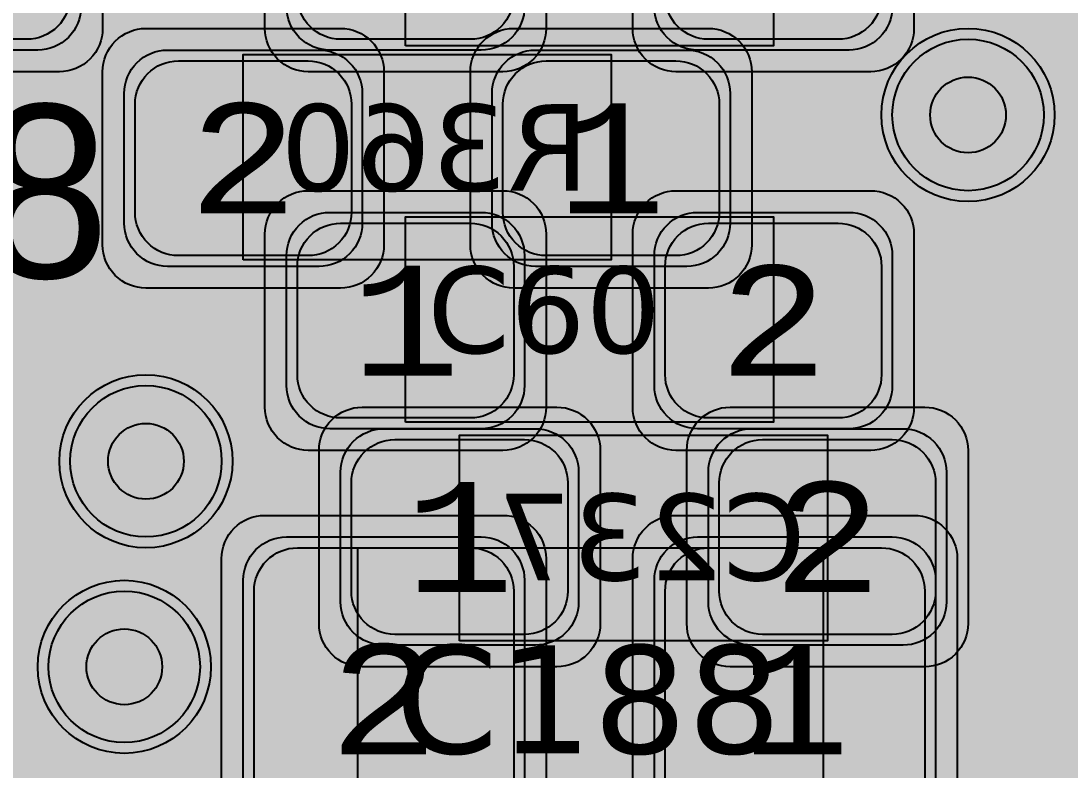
# Model space of a CAD drawing. Extents: x -28 to 199, y -61 to 255.
# Drawn here: x 131.623 to 136.471, y 102.673 to 106.134 of the extents above; entities that cross this region are included whole.
import ezdxf
from ezdxf.enums import TextEntityAlignment as Align

# ---------------------------------------------------------------- set-up
doc = ezdxf.new("R2010")
doc.units = 0
doc.header["$MEASUREMENT"] = 0
for name, color, linetype in [('ASSEMBLY_OUTLINES_BTM', 191, 'CONTINUOUS'), ('ASSEMBLY_OUTLINES_TOP', 102, 'CONTINUOUS'), ('ASSEMBLY_PART_NUMBERS_BTM', 191, 'CONTINUOUS'), ('ASSEMBLY_PART_NUMBERS_TOP', 102, 'CONTINUOUS'), ('ASSEMBLY_REF_DES_BTM', 191, 'CONTINUOUS'), ('ASSEMBLY_REF_DES_TOP', 102, 'CONTINUOUS'), ('DRILL_DRAWING', 21, 'CONTINUOUS'), ('GENERATED_SILKSCREEN_BTM', 255, 'CONTINUOUS'), ('GENERATED_SILKSCREEN_TOP', 140, 'CONTINUOUS'), ('PART_PADS_SMD_BTM', 10, 'CONTINUOUS'), ('PART_PADS_SMD_TOP', 150, 'CONTINUOUS'), ('PIN_NUMBERS_BTM', 8, 'CONTINUOUS'), ('PIN_NUMBERS_TOP', 8, 'CONTINUOUS'), ('PLACEMENT_OUTLINES_BTM', 222, 'CONTINUOUS'), ('PLACEMENT_OUTLINES_TOP', 130, 'CONTINUOUS'), ('PLANE_DATA_LAYER_2', 230, 'CONTINUOUS'), ('PLANE_SHAPES_LAYER_2', 230, 'CONTINUOUS'), ('PLANE_SHAPES_LAYER_3', 81, 'CONTINUOUS'), ('SILKSCREEN_OUTLINES_BTM', 211, 'CONTINUOUS'), ('SILKSCREEN_OUTLINES_TOP', 150, 'CONTINUOUS'), ('SILKSCREEN_REF_DES_TOP', 150, 'CONTINUOUS'), ('SOLDERMASK_PADS_BTM', 12, 'CONTINUOUS'), ('SOLDERMASK_PADS_TOP', 180, 'CONTINUOUS'), ('SOLDERPASTE_PADS_BTM', 12, 'CONTINUOUS'), ('SOLDERPASTE_PADS_TOP', 180, 'CONTINUOUS'), ('TRACES_LAYER_2', 230, 'CONTINUOUS'), ('TRACES_LAYER_BOTTOM', 10, 'CONTINUOUS'), ('TRACES_LAYER_TOP', 150, 'CONTINUOUS'), ('VIA_HOLES_LAYER_2', 30, 'CONTINUOUS'), ('VIA_HOLES_LAYER_3', 30, 'CONTINUOUS'), ('VIA_HOLES_LAYER_BOTTOM', 30, 'CONTINUOUS'), ('VIA_HOLES_LAYER_TOP', 30, 'CONTINUOUS'), ('VIA_PADS_LAYER_2', 230, 'CONTINUOUS'), ('VIA_PADS_LAYER_3', 81, 'CONTINUOUS'), ('VIA_PADS_LAYER_BOTTOM', 10, 'CONTINUOUS'), ('VIA_PADS_LAYER_TOP', 150, 'CONTINUOUS')]:
    doc.layers.add(name, color=color, linetype=linetype)
doc.styles.add('COURIER_NEW', font='COUR.TTF')
doc.styles.add('VERDANA', font='verdana.TTF')
doc.styles.add('VERIBEST_GERBER_0', font='txt')

msp = doc.modelspace()

# ---------------------------------------------------------------- hatches: boundary and pattern name
at = {"layer": 'PLANE_DATA_LAYER_2'}
h = msp.add_hatch(color=256, dxfattribs=at)
h.paths.add_polyline_path([(136.977938, 104.900788, -0.0425166317903881), (136.97684, 104.887899, 0.0425189371191998), (136.969634, 104.803321), (136.969634, 103.8357, -0.1989099556854013), (136.947316, 103.781819), (133.471447, 100.30595, 0.1989122151386173), (133.325, 99.952397), (133.325, 93.813669, -0.1989099556853327), (133.302682, 93.759788), (129.846447, 90.303553, 0.1989122151386193), (129.7, 89.95), (129.7, 82.880885, -0.1989099556853327), (129.677682, 82.827004), (125.372996, 78.522318, -0.1989133663344686), (125.319114, 78.5), (124.008004, 78.5, -0.414213562373095), (123.931804, 78.5762), (123.931804, 78.576201, -0.198909955685367), (123.954122, 78.630082), (124.017393, 78.693353, 0.19891218827251), (124.141873, 78.993873), (124.141873, 81.897836, 0.1989121882725186), (124.017393, 82.198356), (121.315166, 84.900583, 0.1989121882725186), (121.014646, 85.025063), (118.085686, 85.025063, 0.1989121882725125), (117.785166, 84.900583), (115.869335, 82.984752, -0.1989133663344686), (115.815453, 82.962434), (111.980365, 82.962434, 0.1989121882725186), (111.679845, 82.837954), (103.605966, 74.764075, -0.6681819935816116), (103.475884, 74.817956), (103.475884, 75.719902, -0.198909955685367), (103.498202, 75.773783), (112.132258, 84.407839, 0.1989121882725186), (112.256738, 84.708359), (112.256738, 87.766792, -0.5791985093720466), (112.371403, 87.832571, 0.9207095428459576), (113.229816, 89.056434, -0.4687192040466884), (113.229816, 89.173566, 0.4687157595514411), (113.229816, 90.326434, -0.4687192040466884), (113.229816, 90.443566, 0.606460415148791), (112.947726, 91.743467, -0.3380635491738142), (112.891615, 91.816971), (112.891615, 91.816972, -0.1989099556853327), (112.913933, 91.870853), (113.850887, 92.807807, -0.4969605349260798), (113.971222, 92.791213, 0.0686227819462532), (114.033421, 92.709116), (117.000682, 89.741856, -0.198909955685367), (117.023, 89.687975), (117.023, 88.767429, -0.228048003750335), (116.994354, 88.707889, 2.854432025872091), (117.805646, 88.707889, -0.228048003750335), (117.777, 88.767429), (117.777, 89.875696, 0.1989121654681639), (117.666579, 90.142275), (114.699318, 93.109536, -0.1989099556853327), (114.677, 93.163417), (114.677, 100.732571, -0.228048003750335), (114.705646, 100.792111, 0.8407221043194625), (114.090183, 101.915205, -0.5141069145394279), (113.989386, 101.987326), (113.989386, 107.618063, -0.6172571328269955), (114.111169, 107.679126, 1.9943987198418727), (114.111169, 108.720874, -0.617257132826957), (113.989386, 108.781937), (113.989386, 126.654985, 0.032533120066096), (113.985795, 126.710116, -0.0325342524810923), (113.985151, 126.720001), (113.985151, 126.720002, -0.6681819935815638), (114.115233, 126.773883), (114.280695, 126.608421, 0.1989121654681736), (114.547274, 126.498), (122.056386, 126.498, -0.1989133663344687), (122.110268, 126.475682), (126.281524, 122.304426, -0.198909955685367), (126.303842, 122.250545), (126.303842, 122.119158, 0.1236662247943365), (126.348588, 121.941012, -0.1606780001424822), (126.356831, 121.893987, 0.3606560929037287), (126.788539, 121.185359, -0.7687174069834758), (126.778046, 121.038457, 7.647506935409171), (127.111461, 121.014641, -0.7687174069834617), (127.121954, 121.161543, 0.6405844281364371), (127.405646, 122.307889, -0.2280480037503427), (127.377, 122.367429), (127.377, 126.6738, -0.414213562373095), (127.4532, 126.75), (128.865978, 126.75, -0.414213562373095), (128.942178, 126.6738), (128.942178, 126.673799, -0.1989099556854013), (128.91986, 126.619918), (128.533421, 126.233479, 0.1989121654681667), (128.423, 125.9669), (128.423, 123.567429, -0.2280480037503427), (128.394354, 123.507889, 2.8544320258721156), (129.205646, 123.507889, -0.2280480037503427), (129.177, 123.567429), (129.177, 125.779179, -0.1989099556854013), (129.199318, 125.83306), (129.986579, 126.62032, 0.0741021212229936), (130.052722, 126.70963, -0.277099918590679), (130.119973, 126.75), (130.174273, 126.75, -0.403683824490227), (130.250423, 126.676549, 0.1956893404127855), (130.451391, 126.229628, -0.2050724899553478), (130.475, 126.174486), (130.475, 122.295253, 0.1989121882725126), (130.59948, 121.994733), (131.330527, 121.263686, -0.1989099556854013), (131.352845, 121.209805), (131.352845, 114.763663, -0.8295497216643613), (131.205645, 114.735997, 0.8295609199568306), (129.95, 114.500001), (129.95, 114.499999, 0.8295609199568306), (131.205645, 114.264003, -0.8295497216643613), (131.352845, 114.236337), (131.352845, 111.668815, -0.198909955685367), (131.330527, 111.614934), (130.692799, 110.977206, 0.1989121882725064), (130.568319, 110.676686), (130.568319, 108.164856, -0.5413714910477632), (130.461467, 108.095093, 0.5413712452295936), (129.55, 107.500001), (129.55, 107.499999, 0.5413712452295937), (130.461467, 106.904907, -0.5413714910477633), (130.568319, 106.835144), (130.568319, 97.583681, 0.1490008545897866), (130.64056, 97.346645, -0.1489978148350905), (130.653512, 97.304146), (130.653512, 97.304145, -0.1942207066511618), (130.632158, 97.251246, 0.5485069438402771), (130.888539, 96.185359, -0.7687174069834758), (130.878046, 96.038457, 7.647506935409185), (131.211461, 96.014641, -0.7687174069834617), (131.221954, 96.161543, 0.6100588580781182), (131.548609, 97.270372, -0.2050724899553477), (131.525, 97.325514), (131.525, 97.477, 0.1677021551964094), (131.434538, 97.739125, -0.1677006453007844), (131.418319, 97.786122), (131.418319, 99.596475, -0.6231693714019529), (131.541139, 99.656749, 0.6231768727902992), (132.75, 100.25, 0.2119397726903838), (132.503162, 100.806173, -0.3779195606310377), (132.491822, 100.906327, 0.943356937975585), (131.551481, 101.648536, -0.6897061753667568), (131.418319, 101.69915), (131.418319, 102.749052, -0.7432602490610456), (131.558052, 102.791123, 0.507237571601238), (132.605828, 102.741787, -0.1165650662333721), (132.633526, 102.76327, 0.0896815058504722), (132.757792, 102.84948), (133.304231, 103.395919, 0.1989121882725186), (133.428711, 103.696439), (133.428711, 113.150158, -0.198909955685367), (133.451029, 113.204039), (134.00052, 113.75353, 0.1989121882725125), (134.125, 114.05405), (134.125, 115.174486, -0.2050724899553477), (134.148609, 115.229628, 2.4974351542811806), (133.251391, 115.229628, -0.2050724899553478), (133.275, 115.174486), (133.275, 114.261653, -0.198909955685367), (133.252682, 114.207772), (132.703191, 113.658281, 0.1989121882725126), (132.578711, 113.357761), (132.578711, 103.904042, -0.1989099556853327), (132.556393, 103.850161), (132.460599, 103.754367, -0.3152207587686722), (132.374533, 103.739179, 0.3712566469041549), (131.558052, 103.508877, -0.7432602490609853), (131.418319, 103.550948), (131.418319, 110.469083, -0.1989099556854013), (131.440637, 110.522964), (132.078365, 111.160692, 0.1989121882725248), (132.202845, 111.461212), (132.202845, 119.995489, -0.6681819935816593), (132.332927, 120.04937), (136.401408, 115.980889, -0.1989099556853327), (136.423726, 115.927008), (136.423726, 114.512395, -0.1989099556853327), (136.401408, 114.458514), (135.933735, 113.990841, -0.6681819935816593), (135.803653, 114.044722), (135.803653, 114.044723, -0.0900388652559256), (135.808516, 114.071509, 4.621395072748782), (135.428491, 113.691484, -0.5237901792127903), (135.531477, 113.620147), (135.531477, 113.620146, -0.1989099556853327), (135.509159, 113.566265), (133.808701, 111.865807, 0.1989122151386246), (133.662254, 111.512254), (133.662254, 107.537746, 0.1989122151386246), (133.808701, 107.184193), (135.333909, 105.658985, -0.1650613667127099), (135.355574, 105.615061, 0.6437565302444234), (136.487538, 105.270109, -0.5051906878791393), (136.609743, 105.259398, 0.1480370251817164), (136.933858, 104.969889, -0.2917988228267626), (136.977938, 104.900789)], flags=0)
h.paths.add_polyline_path([(113.85, 87, -0.9999999999999999), (115.15, 87, -0.9999999999999999)], flags=0)
h.paths.add_polyline_path([(115.25, 125.5, -0.9999999999999999), (116.55000000000001, 125.5, -0.9999999999999999)], flags=0)
h.paths.add_polyline_path([(114.75, 123, -0.9999999999999999), (116.75, 123, -0.9999999999999999)], flags=0)
h.paths.add_polyline_path([(116.232776, 95.682577, 0.7726673183828902), (117.45, 95.999999), (117.45, 96, 0.7083066378647846), (116.29314, 96.40693, -0.531760018124995), (116.167224, 96.417423, 0.772667318382902), (114.95, 96.100001), (114.95, 96.1, 0.7083066378647764), (116.10686, 95.69307, -0.5317600181249857)], flags=0)
h.paths.add_polyline_path([(117.421331, 99.860255, 3.363991928619301), (117.304585, 100.560731, -0.5417095603560502), (117.178669, 100.539745, 3.3639919286193174), (117.295415, 99.839269, -0.5417095603560539)], flags=0)
h.paths.add_polyline_path([(117.44999999999999, 92.3, -0.9999999999999999), (118.75, 92.3, -0.9999999999999999)], flags=0)
h.paths.add_polyline_path([(119.55, 113.4, -0.9999999999999999), (120.85000000000001, 113.4, -0.9999999999999999)], flags=0)
h.paths.add_polyline_path([(119.75, 109.5, -0.9999999999999999), (121.25, 109.5, -0.9999999999999999)], flags=0)
h.paths.add_polyline_path([(120.35, 98.8, -0.9999999999999999), (121.65, 98.8, -0.9999999999999999)], flags=0)
h.paths.add_polyline_path([(120.35, 111.4, -0.9999999999999999), (121.65, 111.4, -0.9999999999999999)], flags=0)
h.paths.add_polyline_path([(120.457283, 123.057713, -0.5359062211731089), (120.330385, 123.05719, 1.3513703040546192), (119.123088, 121.573751, -0.3050494922752397), (119.170567, 121.503171), (119.170567, 121.50317, -0.198909955685367), (119.148249, 121.449289), (118.350727, 120.651767, 0.1989121882725187), (118.226247, 120.351247), (118.226247, 106.65885, -0.198909955685367), (118.203929, 106.604969), (117.471074, 105.872114, -0.205074051956066), (117.415388, 105.849817, 2.455220229755274), (118.05, 105.2), (118.05, 105.199998, 0.0059190874028198), (118.049817, 105.215386, -0.0058690278396138), (118.049796, 105.217175), (118.049796, 105.217193, -0.198909955685367), (118.072114, 105.271074), (118.951767, 106.150727, 0.1989121882725038), (119.076247, 106.451247), (119.076247, 120.143644, -0.198909955685367), (119.098565, 120.197525), (120.108818, 121.207778, -0.0494623730732118), (120.12045, 121.217311, 0.0494618080928846), (120.185326, 121.27048), (120.787867, 121.873021, 0.0494618080928846), (120.841036, 121.937897, -0.0494623730731728), (120.850569, 121.949529), (120.928926, 122.027886, -0.2050740519560306), (120.984612, 122.050183, 1.6971064696081972)], flags=0)
h.paths.add_polyline_path([(121.25, 117.75, -0.9999999999999999), (122.75, 117.75, -0.9999999999999999)], flags=0)
h.paths.add_polyline_path([(122.05, 111.4, -0.9999999999999999), (123.35000000000001, 111.4, -0.9999999999999999)], flags=0)
h.paths.add_polyline_path([(123.29571, 88.162026, 1.6796277836471416), (121.75, 89), (121.75, 88.999999, 0.2324567467697626), (122.139102, 88.20829, -0.3917746108587368), (122.156291, 88.106204, 0.1460189195089194), (122.05, 87.750001), (122.05, 87.75, 1.2874404369000827), (123.270422, 88.061638, -0.3917717789363406)], flags=0)
h.paths.add_polyline_path([(122.65, 105.6, 3.3327468859538776), (123.044022, 106.197474, -0.5991018826014798), (122.939092, 106.281417, 0.0458969718785636), (122.95, 106.399998), (122.95, 106.4, 0.9999999999999999), (121.65, 106.4, 0.2331537315633807), (121.904279, 105.88434, -0.74720291741978), (121.851814, 105.747931, 2.557353807463251), (122.45, 105.1, 0.2331537315633762), (122.195721, 105.61566, -0.74720291741978), (122.248186, 105.752069, 0.121739685827647), (122.555978, 105.802526, -0.599101882601538), (122.660908, 105.718583, 0.0458969718785636), (122.65, 105.600002)], flags=0)
h.paths.add_polyline_path([(123.776372, 102.215741, 2.268015238537925), (122.670454, 102.273947, -0.1736308664859839), (122.687772, 102.22558, -0.157828441953958), (122.673316, 102.180924, 1.8365540169308305), (123.763761, 102.123532, -0.3408039055902447)], flags=0)
h.paths.add_polyline_path([(125.85, 89.1, -0.9999999999999999), (127.15, 89.1, -0.9999999999999999)], flags=0)
h.paths.add_polyline_path([(126.05, 118.8, -0.9999999999999999), (127.35000000000001, 118.8, -0.9999999999999999)], flags=0)
h.paths.add_polyline_path([(126.25, 103.7, -0.9999999999999999), (127.55000000000001, 103.7, -0.9999999999999999)], flags=0)
h.paths.add_polyline_path([(126.35, 85.4, -0.9999999999999999), (127.65, 85.4, -0.9999999999999999)], flags=0)
h.paths.add_polyline_path([(126.35, 87.3, -0.9999999999999999), (127.65, 87.3, -0.9999999999999999)], flags=0)
h.paths.add_polyline_path([(126.75, 115.5, -0.9999999999999999), (128.25, 115.5, -0.9999999999999999)], flags=0)
h.paths.add_polyline_path([(127.25, 83.2, -0.9999999999999999), (128.55, 83.2, -0.9999999999999999)], flags=0)
h.paths.add_polyline_path([(129.5, 95.5), (129.5, 95.500001, 0.2347951257838049), (129.202889, 96.097823, -0.2347971625886518), (129.172702, 96.158562), (129.172702, 96.158563, -0.1989099556854013), (129.19502, 96.212444), (129.356027, 96.373451, 0.1989121882725038), (129.480507, 96.673971), (129.480507, 106.455132, 0.1989121882725038), (129.356027, 106.755652), (126.719253, 109.392426, -0.198909955685367), (126.696935, 109.446307), (126.696935, 110.90022, -0.67775882677704), (126.828419, 110.952662, 2.507233776086384), (126.828419, 111.847338, -0.6777588267769905), (126.696935, 111.89978), (126.696935, 112.86566, 0.1989121882725038), (126.572455, 113.16618), (124.983033, 114.755602, -0.1989099556854013), (124.960715, 114.809483), (124.960715, 119.828112, -0.198909955685367), (124.983033, 119.881993), (125.328926, 120.227886, -0.205074051956065), (125.384612, 120.250183, 2.4552148235298628), (124.75, 120.900002, 0.0059190874028197), (124.750183, 120.884614, -0.0058690278396127), (124.750204, 120.882825), (124.750204, 120.882807, -0.198909955685367), (124.727886, 120.828926), (124.494453, 120.595493, -0.6681819935815638), (124.364371, 120.649374), (124.364371, 120.717126, 0.1989121882725125), (124.239891, 121.017646), (123.147318, 122.110219, -0.198909955685367), (123.125, 122.1641), (123.125, 122.174486, -0.2050724899553477), (123.148609, 122.229628, 2.4974351542811517), (122.251391, 122.229628, -0.2050724899553829), (122.275, 122.174486), (122.275, 121.956497, 0.1989121882725126), (122.39948, 121.655977), (123.492053, 120.563404, -0.198909955685367), (123.514371, 120.509523), (123.514371, 114.406551, 0.19891218827251), (123.638851, 114.106031), (125.318568, 112.426314, -0.198909955685367), (125.340886, 112.372433), (125.340886, 108.878879, 0.1989121882725126), (125.465366, 108.578359), (127.852682, 106.191043, -0.1989099556853327), (127.875, 106.137162), (127.875, 101.425514, -0.2050724899553478), (127.851391, 101.370372, 0.8159834667607626), (128.527623, 100.291159, -0.5233351739894394), (128.630507, 100.219784), (128.630507, 96.881574, -0.1989099556853327), (128.608189, 96.827693), (128.405604, 96.625108, -0.1809134408217212), (128.357013, 96.602974, 0.147660489474916), (128.127329, 96.515812, -0.1654600424582982), (128.080857, 96.5), (127.85, 96.5, 0.1989121882725099), (127.54948, 96.37552), (127.49948, 96.32552, 0.1357250226602834), (127.387774, 96.128414, -0.5450822061688504), (127.266471, 96.087288, 1.9695384942564944), (127.217953, 94.87725, -0.3731724528837284), (127.317035, 94.864977, 0.4338714127250044), (128.266221, 94.847079, -0.3498081147665029), (128.360455, 94.859099, 0.5848883345755964)], flags=0)
h.paths.add_polyline_path([(130.373451, 92.726979, 7.377999984181714), (130.373451, 93.073021, -0.7612838800058466), (130.226549, 93.073021, 7.377999984181725), (130.226549, 92.726979, -0.7612838800058466)], flags=0)
at = {"layer": 'PLANE_SHAPES_LAYER_2'}
h = msp.add_hatch(color=256, dxfattribs=at)
h.paths.add_polyline_path([(169.5, 129.25), (149.5, 129.25), (142.25, 122), (142.25, 90.5), (147.5, 90.5), (147.5, 80), (154, 80), (154, 69.25), (131.75, 69.25), (131.75, 73.25), (121.25, 73.25), (121.25, 81), (110.5, 81), (110.5, 125.75), (106.5, 125.75), (106.5, 128.75), (93.5, 128.75), (93.5, 120.25), (91.75, 120.25), (91.75, 121.5), (80, 121.5), (80, 118.25), (73.25, 118.25), (73.25, 124.5), (67.5, 124.5), (67.5, 128), (57.75, 128), (57.75, 120.25), (55.25, 120.25), (55.25, 121.5), (47.5, 121.5), (47.5, 119), (35, 119), (35, 134.75), (32.75, 134.75), (32.75, 159.75), (29.25, 159.75), (29.25, 175.25), (22.5, 175.25), (22.5, 195.25), (17.25, 195.25), (17.25, 198), (22.5, 198), (22.5, 216.5), (40.25, 216.5), (40.25, 235.5), (54.5, 235.5), (54.5, 254), (87.25, 254), (87.25, 236.25), (86.25, 236.25), (86.25, 228.75), (81, 228.75), (81, 218.75), (95.25, 218.75), (95.25, 194.5), (87, 194.5), (87, 172), (131.1, 172), (131.1, 208.75), (115.5, 208.75), (115.5, 213.75), (106.75, 213.75), (106.75, 218.75), (110.25, 222.25), (110.25, 226.25), (142.5, 226.25), (142.5, 221.5), (160.5, 221.5), (160.5, 240.75), (169.5, 240.75)])
h.paths.add_polyline_path([(35.5, 149.5), (41.75, 149.5), (41.75, 152), (39.25, 152), (39.25, 154), (37.75, 154), (37.75, 152), (35.5, 152)], flags=16)
h.paths.add_polyline_path([(37.5, 125.75), (37.5, 128.75), (42.75, 128.75), (42.75, 125.75)], flags=16)
h.paths.add_polyline_path([(52, 127.75), (52, 130.75), (54.25, 130.75), (54.25, 127.75)], flags=16)
h.paths.add_polyline_path([(50.75, 219.5), (50.75, 226.5), (71.75, 226.5), (71.75, 219.5)], flags=16)
h.paths.add_polyline_path([(66.5, 150.75), (66.5, 177.5), (72.25, 177.5), (72.25, 150.75)], flags=16)
h.paths.add_polyline_path([(47.25, 185.25), (73, 185.25), (73, 188.25), (70.25, 188.25), (70.25, 191), (47.25, 191)], flags=16)
h.paths.add_polyline_path([(84.5, 208), (84.5, 212.75), (85, 212.75), (85, 208)], flags=16)
h.paths.add_polyline_path([(61.5, 137.25), (87.75, 137.25), (87.75, 140.5), (84.75, 140.5), (84.75, 143), (61.5, 143)], flags=16)
h.paths.add_polyline_path([(88.75, 127), (88.75, 130), (91, 130), (91, 127)], flags=16)
h.paths.add_polyline_path([(85.5, 130.25), (85.5, 132.5), (91, 132.5), (91, 130.25)], flags=16)
h.paths.add_polyline_path([(108.75, 142.25), (135.75, 142.25), (135.75, 145.75), (132.25, 145.75), (132.25, 149), (108.75, 149)], flags=16)
h.paths.add_polyline_path([(114.25, 126.75), (140.75, 126.75), (140.75, 129.75), (137.25, 129.75), (137.25, 133), (114.25, 133)], flags=16)
h.paths.add_polyline_path([(155.25, 180.25), (166.25, 180.25), (166.25, 186.25), (152.25, 186.25), (152.25, 183), (155.25, 183)], flags=16)
at = {"layer": 'PLANE_SHAPES_LAYER_3'}
h = msp.add_hatch(color=256, dxfattribs=at)
h.paths.add_polyline_path([(169.5, 129.25), (149.5, 129.25), (142.25, 122), (142.25, 90.5), (147.5, 90.5), (147.5, 80), (154, 80), (154, 69.25), (131.75, 69.25), (131.75, 73.25), (121.25, 73.25), (121.25, 81), (110.5, 81), (110.5, 125.75), (106.5, 125.75), (106.5, 128.75), (93.5, 128.75), (93.5, 120.25), (91.75, 120.25), (91.75, 121.5), (80, 121.5), (80, 118.25), (73.25, 118.25), (73.25, 124.5), (67.5, 124.5), (67.5, 127.75), (58.25, 127.75), (58.25, 130.25), (88.75, 130.25), (88.75, 127), (91, 127), (91, 132.5), (55, 132.5), (55, 131.25), (52, 131.25), (52, 127.75), (55, 127.75), (55, 127.25), (57.75, 127.25), (57.75, 120.25), (55.25, 120.25), (55.25, 121.5), (47.5, 121.5), (47.5, 119), (35, 119), (35, 134.75), (32.75, 134.75), (32.75, 159.75), (29.25, 159.75), (29.25, 175.25), (22.5, 175.25), (22.5, 195.25), (17.25, 195.25), (17.25, 198), (22.5, 198), (22.5, 216.5), (40.25, 216.5), (40.25, 235.5), (54.5, 235.5), (54.5, 254), (87.25, 254), (87.25, 236.25), (86.25, 236.25), (86.25, 228.75), (81, 228.75), (81, 218.75), (95.25, 218.75), (95.25, 194.5), (87, 194.5), (87, 172), (131.1, 172), (131.1, 208.75), (115.5, 208.75), (115.5, 213.75), (106.75, 213.75), (106.75, 218.75), (110.25, 222.25), (110.25, 226.25), (142.5, 226.25), (142.5, 221.5), (160.5, 221.5), (160.5, 240.75), (169.5, 240.75)])
h.paths.add_polyline_path([(35.5, 149.5), (41.75, 149.5), (41.75, 152), (39.25, 152), (39.25, 154), (37.75, 154), (37.75, 152), (35.5, 152)], flags=16)
h.paths.add_polyline_path([(37.5, 125.75), (37.5, 128.75), (42.75, 128.75), (42.75, 125.75)], flags=16)
h.paths.add_polyline_path([(50.75, 219.5), (50.75, 226.5), (71.75, 226.5), (71.75, 219.5)], flags=16)
h.paths.add_polyline_path([(66.5, 150.75), (66.5, 177.5), (72.25, 177.5), (72.25, 150.75)], flags=16)
h.paths.add_polyline_path([(47.25, 185.25), (73, 185.25), (73, 188.25), (70.25, 188.25), (70.25, 191), (47.25, 191)], flags=16)
h.paths.add_polyline_path([(84.5, 208), (84.5, 212.75), (85, 212.75), (85, 208)], flags=16)
h.paths.add_polyline_path([(61.5, 137.25), (87.75, 137.25), (87.75, 140.5), (84.75, 140.5), (84.75, 143), (61.5, 143)], flags=16)
h.paths.add_polyline_path([(108.75, 142.25), (135.75, 142.25), (135.75, 145.75), (132.25, 145.75), (132.25, 149), (108.75, 149)], flags=16)
h.paths.add_polyline_path([(114.25, 126.75), (140.75, 126.75), (140.75, 129.75), (137.25, 129.75), (137.25, 133), (114.25, 133)], flags=16)
h.paths.add_polyline_path([(155.25, 180.25), (166.25, 180.25), (166.25, 186.25), (152.25, 186.25), (152.25, 183), (155.25, 183)], flags=16)
at = {"layer": 'VIA_HOLES_LAYER_2'}
h = msp.add_hatch(color=256, dxfattribs=at)
edge = h.paths.add_edge_path()
edge.add_arc((136, 105.7), 0.175, 0, 360)
h = msp.add_hatch(color=256, dxfattribs=at)
edge = h.paths.add_edge_path()
edge.add_arc((132.2, 104.1), 0.175, 0, 360)
h = msp.add_hatch(color=256, dxfattribs=at)
edge = h.paths.add_edge_path()
edge.add_arc((132.1, 103.15), 0.175, 0, 360)
at = {"layer": 'VIA_HOLES_LAYER_3'}
h = msp.add_hatch(color=256, dxfattribs=at)
edge = h.paths.add_edge_path()
edge.add_arc((136, 105.7), 0.175, 0, 360)
h = msp.add_hatch(color=256, dxfattribs=at)
edge = h.paths.add_edge_path()
edge.add_arc((132.2, 104.1), 0.175, 0, 360)
h = msp.add_hatch(color=256, dxfattribs=at)
edge = h.paths.add_edge_path()
edge.add_arc((132.1, 103.15), 0.175, 0, 360)
at = {"layer": 'VIA_HOLES_LAYER_BOTTOM'}
h = msp.add_hatch(color=256, dxfattribs=at)
edge = h.paths.add_edge_path()
edge.add_arc((136, 105.7), 0.175, 0, 360)
h = msp.add_hatch(color=256, dxfattribs=at)
edge = h.paths.add_edge_path()
edge.add_arc((132.2, 104.1), 0.175, 0, 360)
h = msp.add_hatch(color=256, dxfattribs=at)
edge = h.paths.add_edge_path()
edge.add_arc((132.1, 103.15), 0.175, 0, 360)
at = {"layer": 'VIA_HOLES_LAYER_TOP'}
h = msp.add_hatch(color=256, dxfattribs=at)
edge = h.paths.add_edge_path()
edge.add_arc((136, 105.7), 0.175, 0, 360)
h = msp.add_hatch(color=256, dxfattribs=at)
edge = h.paths.add_edge_path()
edge.add_arc((132.2, 104.1), 0.175, 0, 360)
h = msp.add_hatch(color=256, dxfattribs=at)
edge = h.paths.add_edge_path()
edge.add_arc((132.1, 103.15), 0.175, 0, 360)

# ---------------------------------------------------------------- linework, layer by layer
at = {"layer": 'ASSEMBLY_OUTLINES_BTM'}
for points in [[(132.65, 105.03), (132.65, 105.98), (134.35, 105.98), (134.35, 105.03)], [(133.65, 103.27), (133.65, 104.22), (135.35, 104.22), (135.35, 103.27)]]:
    msp.add_lwpolyline(points, close=True, dxfattribs=at)
at = {"layer": 'ASSEMBLY_OUTLINES_TOP'}
for points in [[(133.4, 106.02), (133.4, 106.97), (135.1, 106.97), (135.1, 106.02)], [(133.4, 104.28), (133.4, 105.23), (135.1, 105.23), (135.1, 104.28)], [(133.18, 102.3), (133.18, 103.7), (135.33, 103.7), (135.33, 102.3)]]:
    msp.add_lwpolyline(points, close=True, dxfattribs=at)
at = {"layer": 'GENERATED_SILKSCREEN_BTM', "const_width": 0.15}
for points in [[(133.792098, 105.980005, 1.22306e-05), (133.792089, 105.979995), (133.207911, 105.979995, 1.22306e-05), (133.207902, 105.980005), (133.792098, 105.980005)], [(133.783844, 105.029995), (133.216156, 105.029995, 1.1642e-05), (133.216164, 105.030005), (133.783836, 105.030005, 1.1642e-05), (133.783844, 105.029995)], [(134.783844, 104.220005, 1.1642e-05), (134.783836, 104.219995), (134.216164, 104.219995, 1.1642e-05), (134.216156, 104.220005), (134.783844, 104.220005)], [(134.792098, 103.269995), (134.207902, 103.269995, 1.22306e-05), (134.207911, 103.270005), (134.792089, 103.270005, 1.22306e-05), (134.792098, 103.269995)]]:
    msp.add_lwpolyline(points, format="xyb", dxfattribs=at)
at = {"layer": 'GENERATED_SILKSCREEN_TOP', "const_width": 0.15}
for points in [[(134.542098, 106.019995), (133.957902, 106.019995, 1.22306e-05), (133.957911, 106.020005), (134.542089, 106.020005, 1.22306e-05), (134.542098, 106.019995)], [(134.542098, 105.230005, 1.22306e-05), (134.542089, 105.229995), (133.957911, 105.229995, 1.22306e-05), (133.957902, 105.230005), (134.542098, 105.230005)], [(134.533844, 104.279995), (133.966156, 104.279995, 1.1642e-05), (133.966164, 104.280005), (134.533836, 104.280005, 1.1642e-05), (134.533844, 104.279995)], [(134.519515, 103.700005, 1.10969e-05), (134.519508, 103.699995), (133.980492, 103.699995, 1.10969e-05), (133.980485, 103.700005), (134.519515, 103.700005)]]:
    msp.add_lwpolyline(points, format="xyb", dxfattribs=at)
for points in [[(131.12794, 105.70126), (131.65034, 105.70126), (131.65594, 105.70286), (131.66074, 105.70606), (131.66314, 105.71166), (131.66394, 105.71726), (131.66314, 105.72366), (131.66074, 105.72846), (131.65594, 105.73246), (131.65034, 105.73406), (131.11034, 105.73406)], [(132.38794, 105.43886), (132.36234, 105.36206), (132.38794, 105.28526), (132.38794, 105.28286), (132.38874, 105.27966), (132.38874, 105.03246), (132.38874, 105.03006), (132.38794, 105.02766), (132.38714, 105.02446), (132.38394, 105.02126), (132.30394, 104.93886), (132.30074, 104.93566), (132.29594, 104.93486), (132.29274, 104.93406), (131.99914, 104.93406), (131.99674, 104.93406), (131.99434, 104.93486), (131.99114, 104.93566), (131.98794, 104.93886), (131.90794, 105.02126), (131.90474, 105.02446), (131.90314, 105.02766), (131.90314, 105.03246), (131.90314, 105.27966), (131.90314, 105.28286), (131.90314, 105.28446), (131.90394, 105.28526), (131.92954, 105.36206), (131.90394, 105.43886), (131.90314, 105.43966), (131.90314, 105.44446), (131.90314, 105.63646), (131.90314, 105.63966), (131.90474, 105.64366), (131.90794, 105.64766), (131.98794, 105.73006), (131.99114, 105.73246), (131.99434, 105.73326), (131.99674, 105.73406), (131.99914, 105.73406), (132.29274, 105.73406), (132.29594, 105.73326), (132.30074, 105.73246), (132.30394, 105.73006), (132.38394, 105.64766), (132.38714, 105.64286), (132.38794, 105.63966), (132.38874, 105.63646), (132.38874, 105.44446), (132.38874, 105.44126), (132.38794, 105.43966), (132.38794, 105.43886)], [(131.93514, 105.62766), (131.93514, 105.44606), (131.95674, 105.37726), (132.33354, 105.37726), (132.35674, 105.44606), (132.35674, 105.62766), (132.28554, 105.70126), (132.00714, 105.70126), (131.93514, 105.62766)], [(131.52554, 104.93726), (131.66074, 105.04766), (131.66314, 105.05006), (131.66394, 105.05166), (131.66554, 105.05646), (131.66634, 105.05966), (131.66634, 105.33326), (131.66554, 105.33646), (131.66394, 105.34126), (131.66394, 105.34286), (131.66314, 105.34366), (131.66154, 105.34526), (131.66074, 105.34686), (131.52554, 105.45566)], [(131.50954, 105.42686), (131.63434, 105.32526), (131.63434, 105.06766), (131.50954, 104.96766)], [(131.93514, 105.27646), (131.93514, 105.03966), (132.00714, 104.96686), (132.28554, 104.96686), (132.35674, 105.03966), (132.35674, 105.27646), (132.33354, 105.34526), (131.95674, 105.34526), (131.93514, 105.27646)]]:
    msp.add_lwpolyline(points, dxfattribs=at)
at = {"layer": 'PART_PADS_SMD_BTM'}
for points in [[(133.2, 105.2, -0.4142135624), (133, 105), (132.3, 105, -0.4142135624), (132.1, 105.2), (132.1, 105.8, -0.4142135624), (132.3, 106), (133, 106, -0.4142135624), (133.2, 105.8)], [(134.9, 105.2, -0.4142135624), (134.7, 105), (134, 105, -0.4142135624), (133.8, 105.2), (133.8, 105.8, -0.4142135624), (134, 106), (134.7, 106, -0.4142135624), (134.9, 105.8)], [(133.1, 104.05, -0.4142135624), (133.3, 104.25), (134, 104.25, -0.4142135624), (134.2, 104.05), (134.2, 103.45, -0.4142135624), (134, 103.25), (133.3, 103.25, -0.4142135624), (133.1, 103.45)], [(134.8, 104.05, -0.4142135624), (135, 104.25), (135.7, 104.25, -0.4142135624), (135.9, 104.05), (135.9, 103.45, -0.4142135624), (135.7, 103.25), (135, 103.25, -0.4142135624), (134.8, 103.45)]]:
    msp.add_lwpolyline(points, format="xyb", close=True, dxfattribs=at)
at = {"layer": 'PART_PADS_SMD_TOP'}
for points in [[(130.8, 106.8, -0.4142135624), (131, 107), (131.7, 107, -0.4142135624), (131.9, 106.8), (131.9, 106.2, -0.4142135624), (131.7, 106), (131, 106, -0.4142135624), (130.8, 106.2)], [(133.95, 106.2, -0.4142135624), (133.75, 106), (133.05, 106, -0.4142135624), (132.85, 106.2), (132.85, 106.8, -0.4142135624), (133.05, 107), (133.75, 107, -0.4142135624), (133.95, 106.8)], [(135.65, 106.2, -0.4142135624), (135.45, 106), (134.75, 106, -0.4142135624), (134.55, 106.2), (134.55, 106.8, -0.4142135624), (134.75, 107), (135.45, 107, -0.4142135624), (135.65, 106.8)], [(132.85, 105.05, -0.4142135624), (133.05, 105.25), (133.75, 105.25, -0.4142135624), (133.95, 105.05), (133.95, 104.45, -0.4142135624), (133.75, 104.25), (133.05, 104.25, -0.4142135624), (132.85, 104.45)], [(134.55, 105.05, -0.4142135624), (134.75, 105.25), (135.45, 105.25, -0.4142135624), (135.65, 105.05), (135.65, 104.45, -0.4142135624), (135.45, 104.25), (134.75, 104.25, -0.4142135624), (134.55, 104.45)], [(133.75, 103.75, -0.4142135624), (133.95, 103.55), (133.95, 102.45, -0.4142135624), (133.75, 102.25), (132.85, 102.25, -0.4142135624), (132.65, 102.45), (132.65, 103.55, -0.4142135624), (132.85, 103.75)], [(135.65, 103.75, -0.4142135624), (135.85, 103.55), (135.85, 102.45, -0.4142135624), (135.65, 102.25), (134.75, 102.25, -0.4142135624), (134.55, 102.45), (134.55, 103.55, -0.4142135624), (134.75, 103.75)]]:
    msp.add_lwpolyline(points, format="xyb", close=True, dxfattribs=at)
at = {"layer": 'PLACEMENT_OUTLINES_BTM'}
for points in [[(132.65, 105.03), (132.65, 105.98), (134.35, 105.98), (134.35, 105.03)], [(133.65, 103.27), (133.65, 104.22), (135.35, 104.22), (135.35, 103.27)]]:
    msp.add_lwpolyline(points, close=True, dxfattribs=at)
at = {"layer": 'PLACEMENT_OUTLINES_TOP'}
for points in [[(133.4, 106.02), (133.4, 106.97), (135.1, 106.97), (135.1, 106.02)], [(133.4, 104.28), (133.4, 105.23), (135.1, 105.23), (135.1, 104.28)], [(133.18, 102.3), (133.18, 103.7), (135.33, 103.7), (135.33, 102.3)]]:
    msp.add_lwpolyline(points, close=True, dxfattribs=at)
at = {"layer": 'SILKSCREEN_OUTLINES_BTM'}
for points in [[(132.65, 105.03), (132.65, 105.98), (134.35, 105.98), (134.35, 105.03)], [(133.65, 103.27), (133.65, 104.22), (135.35, 104.22), (135.35, 103.27)]]:
    msp.add_lwpolyline(points, close=True, dxfattribs=at)
at = {"layer": 'SILKSCREEN_OUTLINES_TOP'}
for points in [[(133.4, 106.02), (133.4, 106.97), (135.1, 106.97), (135.1, 106.02)], [(133.4, 104.28), (133.4, 105.23), (135.1, 105.23), (135.1, 104.28)], [(133.18, 102.3), (133.18, 103.7), (135.33, 103.7), (135.33, 102.3)]]:
    msp.add_lwpolyline(points, close=True, dxfattribs=at)
at = {"layer": 'SOLDERMASK_PADS_BTM'}
for points in [[(133.3, 105.1, -0.4142135624), (133.1, 104.9), (132.2, 104.9, -0.4142135624), (132, 105.1), (132, 105.9, -0.4142135624), (132.2, 106.1), (133.1, 106.1, -0.4142135624), (133.3, 105.9)], [(135, 105.1, -0.4142135624), (134.8, 104.9), (133.9, 104.9, -0.4142135624), (133.7, 105.1), (133.7, 105.9, -0.4142135624), (133.9, 106.1), (134.8, 106.1, -0.4142135624), (135, 105.9)], [(133, 104.15, -0.4142135624), (133.2, 104.35), (134.1, 104.35, -0.4142135624), (134.3, 104.15), (134.3, 103.35, -0.4142135624), (134.1, 103.15), (133.2, 103.15, -0.4142135624), (133, 103.35)], [(134.7, 104.15, -0.4142135624), (134.9, 104.35), (135.8, 104.35, -0.4142135624), (136, 104.15), (136, 103.35, -0.4142135624), (135.8, 103.15), (134.9, 103.15, -0.4142135624), (134.7, 103.35)]]:
    msp.add_lwpolyline(points, format="xyb", close=True, dxfattribs=at)
at = {"layer": 'SOLDERMASK_PADS_TOP'}
for points in [[(130.7, 106.9, -0.4142135624), (130.9, 107.1), (131.8, 107.1, -0.4142135624), (132, 106.9), (132, 106.1, -0.4142135624), (131.8, 105.9), (130.9, 105.9, -0.4142135624), (130.7, 106.1)], [(134.05, 106.1, -0.4142135624), (133.85, 105.9), (132.95, 105.9, -0.4142135624), (132.75, 106.1), (132.75, 106.9, -0.4142135624), (132.95, 107.1), (133.85, 107.1, -0.4142135624), (134.05, 106.9)], [(135.75, 106.1, -0.4142135624), (135.55, 105.9), (134.65, 105.9, -0.4142135624), (134.45, 106.1), (134.45, 106.9, -0.4142135624), (134.65, 107.1), (135.55, 107.1, -0.4142135624), (135.75, 106.9)], [(132.75, 105.15, -0.4142135624), (132.95, 105.35), (133.85, 105.35, -0.4142135624), (134.05, 105.15), (134.05, 104.35, -0.4142135624), (133.85, 104.15), (132.95, 104.15, -0.4142135624), (132.75, 104.35)], [(134.45, 105.15, -0.4142135624), (134.65, 105.35), (135.55, 105.35, -0.4142135624), (135.75, 105.15), (135.75, 104.35, -0.4142135624), (135.55, 104.15), (134.65, 104.15, -0.4142135624), (134.45, 104.35)], [(133.85, 103.85, -0.4142135624), (134.05, 103.65), (134.05, 102.35, -0.4142135624), (133.85, 102.15), (132.75, 102.15, -0.4142135624), (132.55, 102.35), (132.55, 103.65, -0.4142135624), (132.75, 103.85)], [(135.75, 103.85, -0.4142135624), (135.95, 103.65), (135.95, 102.35, -0.4142135624), (135.75, 102.15), (134.65, 102.15, -0.4142135624), (134.45, 102.35), (134.45, 103.65, -0.4142135624), (134.65, 103.85)]]:
    msp.add_lwpolyline(points, format="xyb", close=True, dxfattribs=at)
at = {"layer": 'SOLDERPASTE_PADS_BTM'}
for points in [[(133.15, 105.25, -0.4142135624), (132.95, 105.05), (132.35, 105.05, -0.4142135624), (132.15, 105.25), (132.15, 105.75, -0.4142135624), (132.35, 105.95), (132.95, 105.95, -0.4142135624), (133.15, 105.75)], [(134.85, 105.25, -0.4142135624), (134.65, 105.05), (134.05, 105.05, -0.4142135624), (133.85, 105.25), (133.85, 105.75, -0.4142135624), (134.05, 105.95), (134.65, 105.95, -0.4142135624), (134.85, 105.75)], [(133.15, 104, -0.4142135624), (133.35, 104.2), (133.95, 104.2, -0.4142135624), (134.15, 104), (134.15, 103.5, -0.4142135624), (133.95, 103.3), (133.35, 103.3, -0.4142135624), (133.15, 103.5)], [(134.85, 104, -0.4142135624), (135.05, 104.2), (135.65, 104.2, -0.4142135624), (135.85, 104), (135.85, 103.5, -0.4142135624), (135.65, 103.3), (135.05, 103.3, -0.4142135624), (134.85, 103.5)]]:
    msp.add_lwpolyline(points, format="xyb", close=True, dxfattribs=at)
at = {"layer": 'SOLDERPASTE_PADS_TOP'}
for points in [[(130.85, 106.75, -0.4142135624), (131.05, 106.95), (131.65, 106.95, -0.4142135624), (131.85, 106.75), (131.85, 106.25, -0.4142135624), (131.65, 106.05), (131.05, 106.05, -0.4142135624), (130.85, 106.25)], [(133.9, 106.25, -0.4142135624), (133.7, 106.05), (133.1, 106.05, -0.4142135624), (132.9, 106.25), (132.9, 106.75, -0.4142135624), (133.1, 106.95), (133.7, 106.95, -0.4142135624), (133.9, 106.75)], [(135.6, 106.25, -0.4142135624), (135.4, 106.05), (134.8, 106.05, -0.4142135624), (134.6, 106.25), (134.6, 106.75, -0.4142135624), (134.8, 106.95), (135.4, 106.95, -0.4142135624), (135.6, 106.75)], [(132.9, 105, -0.4142135624), (133.1, 105.2), (133.7, 105.2, -0.4142135624), (133.9, 105), (133.9, 104.5, -0.4142135624), (133.7, 104.3), (133.1, 104.3, -0.4142135624), (132.9, 104.5)], [(134.6, 105, -0.4142135624), (134.8, 105.2), (135.4, 105.2, -0.4142135624), (135.6, 105), (135.6, 104.5, -0.4142135624), (135.4, 104.3), (134.8, 104.3, -0.4142135624), (134.6, 104.5)], [(133.7, 103.7, -0.4142135624), (133.9, 103.5), (133.9, 102.5, -0.4142135624), (133.7, 102.3), (132.9, 102.3, -0.4142135624), (132.7, 102.5), (132.7, 103.5, -0.4142135624), (132.9, 103.7)], [(135.6, 103.7, -0.4142135624), (135.8, 103.5), (135.8, 102.5, -0.4142135624), (135.6, 102.3), (134.8, 102.3, -0.4142135624), (134.6, 102.5), (134.6, 103.5, -0.4142135624), (134.8, 103.7)]]:
    msp.add_lwpolyline(points, format="xyb", close=True, dxfattribs=at)
at = {"layer": 'TRACES_LAYER_2'}
for points, const_width in [([(136, 105.7), (134.162254, 107.537746), (134.162254, 111.512254), (136.923726, 114.273726), (136.923726, 116.165677), (132.5, 120.589403), (132.5, 122.7)], 0.5), ([(132.1, 103.15), (132.457272, 103.15), (133.003711, 103.696439), (133.003711, 113.357761), (133.7, 114.05405), (133.7, 115.7)], 0.35), ([(123.4, 78), (125.557784, 78), (130.2, 82.642216), (130.2, 89.95), (133.825, 93.575), (133.825, 99.952397), (137.469634, 103.597031), (137.469634, 104.803321), (137.562315, 104.896002), (137.562318, 104.896002), (138.004, 105.337684), (138.004, 105.96232), (137.562318, 106.404002), (137.562315, 106.404002), (137.469634, 106.496683), (137.469634, 108.039315), (135.691659, 109.81729), (135.68271, 109.81729), (135.1, 110.4)], 0.5)]:
    msp.add_lwpolyline(points, dxfattribs=dict(at, const_width=const_width))
at = {"layer": 'TRACES_LAYER_BOTTOM', "const_width": 0.35}
for points in [[(133.95, 108.46), (132.800931, 108.46), (132.301993, 107.961062), (132.301993, 106.907878), (132.65, 106.559871), (132.65, 105.5)], [(134.35, 105.5), (133.95, 105.5), (133.95, 107.19)], [(133.65, 103.75), (133.65, 104.55), (132.7, 105.5), (132.65, 105.5)], [(134.35, 105.5), (134.4, 105.5), (135.35, 104.55), (135.35, 103.75)], [(129.75, 100.1), (131.50493, 98.34507), (134.637131, 98.34507), (135.664966, 99.372905), (136.684735, 99.372905), (137.401611, 100.089781), (137.401611, 103.04571), (136.697321, 103.75), (135.35, 103.75)], [(133.65, 103.75), (133.65, 102)]]:
    msp.add_lwpolyline(points, dxfattribs=at)
at = {"layer": 'TRACES_LAYER_TOP'}
for points, const_width in [([(136, 105.7), (135.95, 105.7), (135.15, 106.5), (135.1, 106.5)], 0.35), ([(136, 105.7), (136.704002, 106.404002), (137.562318, 106.404002), (138.004, 105.96232), (138.004, 105.962317), (138.266317, 105.7), (139.845159, 105.7), (141.277095, 104.268064), (141.277095, 95.77788), (144.389065, 92.66591), (144.389065, 91.910935), (145, 91.3)], 0.5), ([(133.4, 104.75), (132.573, 104.75), (132.2, 104.377), (132.2, 104.1)], 0.35), ([(135.1, 104.75), (135.2, 104.65), (135.2, 103)], 0.35), ([(131, 104.1), (131, 104.05), (131.9, 103.15), (132.1, 103.15)], 0.35), ([(133.3, 103), (133.3, 103.1), (132.3, 104.1), (132.2, 104.1)], 0.35), ([(138.900002, 103.175), (136.6375, 103.175), (136.4625, 103), (135.2, 103)], 0.35)]:
    msp.add_lwpolyline(points, dxfattribs=dict(at, const_width=const_width))
at = {"layer": 'VIA_HOLES_LAYER_2'}
for centre in [(136, 105.7), (132.2, 104.1), (132.1, 103.15)]:
    msp.add_circle(centre, 0.175, dxfattribs=at)
at = {"layer": 'VIA_HOLES_LAYER_3'}
for centre in [(136, 105.7), (132.2, 104.1), (132.1, 103.15)]:
    msp.add_circle(centre, 0.175, dxfattribs=at)
at = {"layer": 'VIA_HOLES_LAYER_BOTTOM'}
for centre in [(136, 105.7), (132.2, 104.1), (132.1, 103.15)]:
    msp.add_circle(centre, 0.175, dxfattribs=at)
at = {"layer": 'VIA_HOLES_LAYER_TOP'}
for centre in [(136, 105.7), (132.2, 104.1), (132.1, 103.15)]:
    msp.add_circle(centre, 0.175, dxfattribs=at)
at = {"layer": 'VIA_PADS_LAYER_2'}
for centre in [(136, 105.7), (132.2, 104.1), (132.1, 103.15)]:
    msp.add_circle(centre, 0.4, dxfattribs=at)
at = {"layer": 'VIA_PADS_LAYER_3'}
for centre in [(136, 105.7), (132.2, 104.1), (132.1, 103.15)]:
    msp.add_circle(centre, 0.4, dxfattribs=at)
at = {"layer": 'VIA_PADS_LAYER_BOTTOM'}
for centre in [(136, 105.7), (132.2, 104.1), (132.1, 103.15)]:
    msp.add_circle(centre, 0.35, dxfattribs=at)
at = {"layer": 'VIA_PADS_LAYER_TOP'}
for centre in [(136, 105.7), (132.2, 104.1), (132.1, 103.15)]:
    msp.add_circle(centre, 0.35, dxfattribs=at)

# ---------------------------------------------------------------- texts
at = {"layer": 'ASSEMBLY_PART_NUMBERS_BTM', "style": 'VERIBEST_GERBER_0', "text_generation_flag": 2}
for s, p in [('ERJ-3EKF2700V', (132.29, 124.75)), ('ERJ-3EKF6200V', (134.04, 124.75)), ('ERJ-3EKF6200V', (135.79, 124.75))]:
    msp.add_text(s, height=2.032, rotation=90, dxfattribs=at).set_placement(p, align=Align.TOP_LEFT)
for s, p in [('ERJ-3EKF2052V', (137.75, 107.21)), ('CL10C010BB8NNNC', (134.5, 106.29)), ('CL10B104KB8SFNC', (137.75, 105.71)), ('ERJ-3EKF1022V', (134.5, 104.54)), ('ERJ-3EKF2052V', (137.75, 104.21)), ('TP-1_OSC_OSC', (132, 103.79)), ('TP-1_OSC_OSC', (136.5, 103.04)), ('ERJ-3EKF1022V', (133.5, 102.96))]:
    msp.add_text(s, height=2.032, dxfattribs=at).set_placement(p, align=Align.TOP_LEFT)
at = {"layer": 'ASSEMBLY_PART_NUMBERS_TOP', "style": 'VERIBEST_GERBER_0'}
msp.add_text('ERJ-3EKF10R0V', height=2.032, rotation=270, dxfattribs=at).set_placement((132.96, 116.5), align=Align.TOP_LEFT)
for s, p in [('MGSHV-0_2-D1_6xd0.62', (110.5, 107.21)), ('CL10B104KB8SFNC', (125.75, 106.96)), ('CL21B106KOQNNNE', (134.25, 105.54)), ('ERJ-3EKF4701V', (125.75, 105.46)), ('ERJ-3EKF10R0V', (130.5, 103.96)), ('ERJ-3GEY0R00V', (134.25, 103.54))]:
    msp.add_text(s, height=2.032, dxfattribs=at).set_placement(p, align=Align.TOP_LEFT)
at = {"layer": 'ASSEMBLY_REF_DES_BTM', "style": 'VERDANA', "text_generation_flag": 2}
for s, p in [('R360', (134.25, 105.75)), ('C237', (135.25, 103.95))]:
    msp.add_text(s, height=0.4, dxfattribs=at).set_placement(p, align=Align.TOP_LEFT)
at = {"layer": 'ASSEMBLY_REF_DES_TOP', "style": 'VERDANA'}
for s, height, p in [('C60', 0.4, (133.5, 105)), ('C188', 0.5, (133.35, 103.25))]:
    msp.add_text(s, height=height, dxfattribs=at).set_placement(p, align=Align.TOP_LEFT)
at = {"layer": 'DRILL_DRAWING', "style": 'VERIBEST_GERBER_0'}
for p in [(136, 105.7), (132.2, 104.1), (132.1, 103.15)]:
    msp.add_text('A', height=2, dxfattribs=at).set_placement(p, align=Align.MIDDLE_CENTER)
at = {"layer": 'PIN_NUMBERS_BTM', "style": 'COURIER_NEW'}
for s, p in [('2', (132.65, 105.5)), ('1', (134.35, 105.5)), ('1', (133.4, 104.75)), ('2', (135.1, 104.75)), ('2', (135.35, 103.75)), ('1', (133.65, 103.75)), ('2', (133.3, 103)), ('1', (135.2, 103))]:
    msp.add_text(s, height=0.508, dxfattribs=at).set_placement(p, align=Align.MIDDLE_CENTER)
at = {"layer": 'PIN_NUMBERS_TOP', "style": 'COURIER_NEW'}
for s, p in [('2', (132.65, 105.5)), ('1', (134.35, 105.5)), ('1', (133.4, 104.75)), ('2', (135.1, 104.75)), ('2', (135.35, 103.75)), ('1', (133.65, 103.75)), ('2', (133.3, 103)), ('1', (135.2, 103))]:
    msp.add_text(s, height=0.508, dxfattribs=at).set_placement(p, align=Align.MIDDLE_CENTER)
at = {"layer": 'SILKSCREEN_REF_DES_TOP', "style": 'VERIBEST_GERBER_0'}
msp.add_text('R358', height=0.8, dxfattribs=at).set_placement((129.47554, 105.74766), align=Align.TOP_LEFT)

doc.saveas('drawing.dxf')
